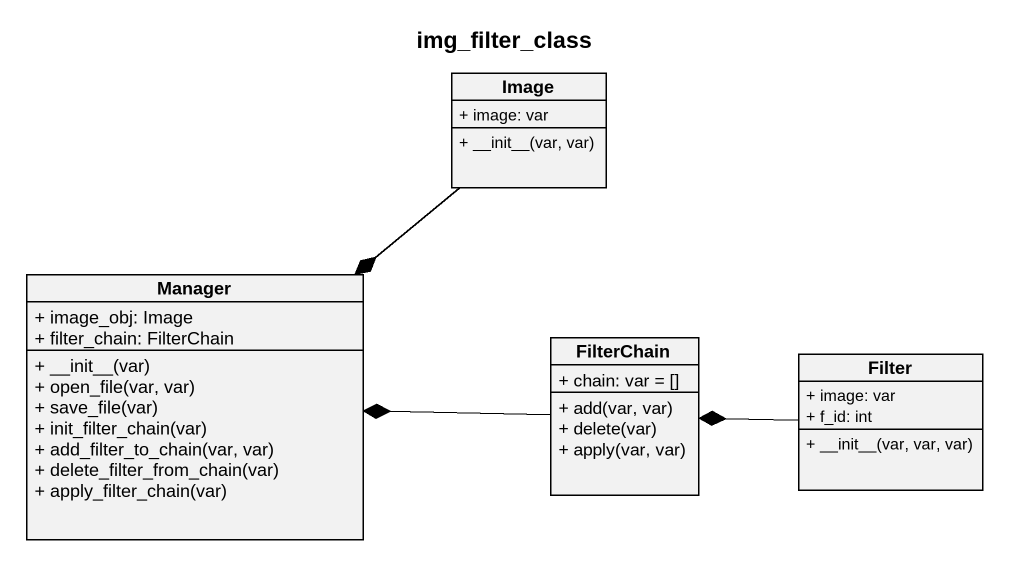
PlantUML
@startuml
title img_filter_class
hide circle
hide empty members
skinparam classAttributeIconSize 0
class Image {
  + image: var
  + ~__init~__(var, var)
}
class Manager {
  + image_obj: Image
  + filter_chain: FilterChain
  + ~__init~__(var)
  + open_file(var, var)
  + save_file(var)
  + init_filter_chain(var)
  + add_filter_to_chain(var, var)
  + delete_filter_from_chain(var)
  + apply_filter_chain(var)
}
class FilterChain {
  + chain: var = []
  + add(var, var)
  + delete(var)
  + apply(var, var)
}
class Filter {
  + image: var
  + f_id: int
  + ~__init~__(var, var, var)
}
Image --* Manager
FilterChain -left-* Manager
Filter -left-* FilterChain
@enduml
